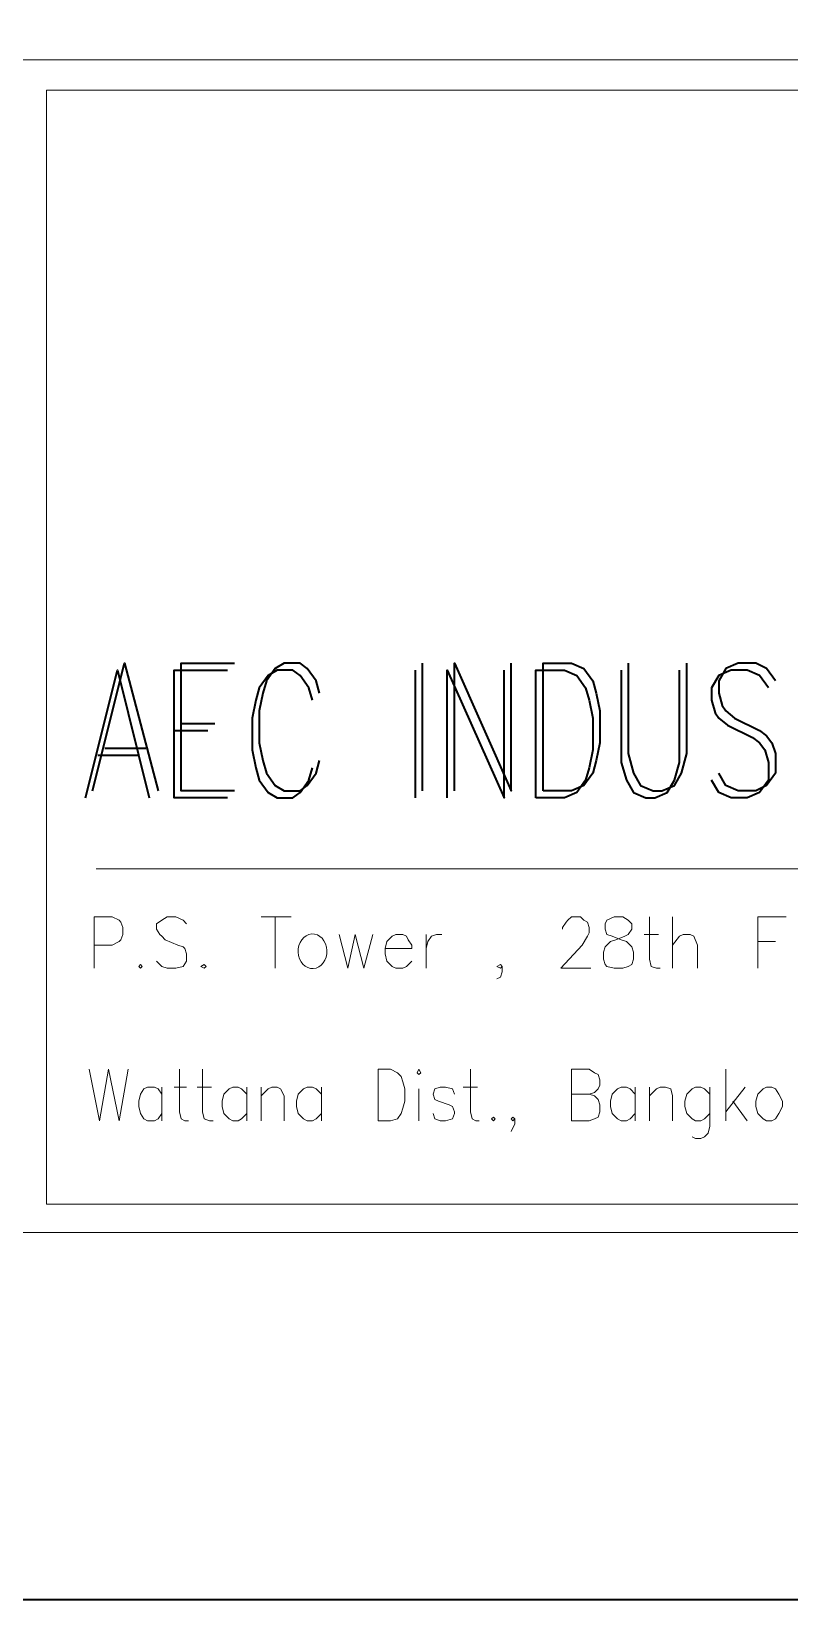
# Model space of a CAD drawing. Header units: millimetres. Extents: x 0 to 1031, y 0 to 726.
# Drawn here: x 424.2 to 471.3, y 0 to 97.4 of the extents above; entities that cross this region are included whole.
import ezdxf

# ---------------------------------------------------------------- set-up
doc = ezdxf.new("R2010")
doc.units = ezdxf.units.MM
doc.header["$LTSCALE"] = 6
doc.layers.add('PDF_Geometry', color=7, linetype='Continuous')

msp = doc.modelspace()

# ---------------------------------------------------------------- linework, layer by layer
at = {"layer": 'PDF_Geometry', "lineweight": 35}
for points in [[(0, 0), (1030.824, 0), (1030.824, 726.224), (0, 726.224)], [(455.587, 49.818), (455.587, 57.754), (457.351, 57.754), (458.122, 57.423), (458.673, 56.652), (458.894, 55.88), (459.114, 54.778), (459.114, 52.794), (458.894, 51.692), (458.673, 50.921), (458.122, 50.149), (457.351, 49.818)], [(456.028, 50.259), (456.028, 58.195), (457.792, 58.195), (458.563, 57.864), (459.114, 57.093), (459.335, 56.321), (459.555, 55.219), (459.555, 53.235), (459.335, 52.133), (459.114, 51.361), (458.563, 50.59), (457.792, 50.259)]]:
    msp.add_lwpolyline(points, close=True, dxfattribs=at)
at = {"layer": 'PDF_Geometry', "lineweight": 9}
for points in [[(423.294, 22.815), (425.167, 22.815), (778.037, 22.815), (778.037, 95.669), (252.787, 95.669), (252.787, 22.815), (425.167, 22.815)], [(425.167, 93.795), (593.911, 93.795)], [(428.253, 45.41), (587.959, 45.41)], [(428.143, 39.238), (428.143, 42.434), (429.245, 42.434), (429.686, 42.213), (429.796, 42.103), (429.907, 41.773), (429.907, 41.332), (429.796, 41.001), (429.686, 40.891), (429.245, 40.67), (428.143, 40.67)], [(433.874, 41.993), (433.654, 42.213), (433.213, 42.434), (432.662, 42.434), (432.331, 42.213), (432.001, 41.993), (432.001, 41.662), (432.221, 41.332), (432.331, 41.221), (432.552, 41.001), (433.323, 40.67), (433.654, 40.56), (433.764, 40.45), (433.874, 40.119), (433.874, 39.678), (433.654, 39.348), (433.213, 39.238), (432.662, 39.238), (432.331, 39.348), (432.001, 39.678)], [(438.504, 42.434), (440.377, 42.434)], [(439.385, 42.434), (439.385, 39.238)], [(457.241, 41.662), (457.241, 41.773), (457.461, 42.103), (457.571, 42.213), (457.792, 42.434), (458.343, 42.434), (458.563, 42.213), (458.784, 42.103), (458.894, 41.773), (458.894, 41.442), (458.784, 41.221), (458.453, 40.67), (457.13, 39.238), (459.004, 39.238)], [(462.641, 42.434), (462.641, 39.789), (462.752, 39.348), (463.082, 39.238), (463.303, 39.238)], [(464.074, 42.434), (464.074, 39.238)], [(469.365, 39.238), (469.365, 42.434), (471.128, 42.434)], [(443.353, 41.332), (443.904, 39.238), (444.345, 41.332), (444.896, 39.238), (445.447, 41.332)], [(446.219, 40.45), (447.872, 40.45), (447.872, 40.67), (447.652, 41.001), (447.541, 41.221), (447.321, 41.332), (446.88, 41.332), (446.66, 41.221), (446.329, 40.891), (446.219, 40.45), (446.219, 40.119), (446.329, 39.678), (446.66, 39.348), (446.88, 39.238), (447.321, 39.238), (447.541, 39.348), (447.872, 39.678)], [(448.754, 41.332), (448.754, 39.238)], [(448.754, 40.45), (448.864, 40.891), (449.085, 41.221), (449.415, 41.332), (449.746, 41.332)], [(462.311, 41.332), (463.192, 41.332)], [(464.074, 40.67), (464.515, 41.221), (464.735, 41.332), (465.176, 41.332), (465.397, 41.221), (465.617, 40.67), (465.617, 39.238)], [(469.365, 40.891), (470.467, 40.891)], [(453.493, 39.348), (453.383, 39.238), (453.163, 39.348), (453.383, 39.458), (453.493, 39.348), (453.493, 39.017), (453.383, 38.686), (453.163, 38.576)], [(427.812, 32.955), (428.474, 29.759), (429.025, 32.955), (429.686, 29.759), (430.237, 32.955)], [(433.434, 32.955), (433.434, 30.31), (433.544, 29.869), (433.764, 29.759), (433.985, 29.759)], [(434.866, 32.955), (434.866, 30.31), (434.977, 29.869), (435.307, 29.759), (435.528, 29.759)], [(451.509, 32.955), (451.509, 30.31), (451.62, 29.869), (451.84, 29.759), (452.06, 29.759)], [(458.894, 31.412), (459.225, 31.302), (459.445, 31.081), (459.555, 30.751), (459.555, 30.31), (459.445, 29.979), (459.225, 29.869), (458.894, 29.759), (457.792, 29.759), (457.792, 32.955), (458.894, 32.955), (459.225, 32.735), (459.445, 32.624), (459.555, 32.294), (459.555, 31.963), (459.445, 31.743), (459.225, 31.522), (458.894, 31.412), (457.792, 31.412)], [(467.381, 32.955), (467.381, 29.759)], [(432.331, 31.412), (432.111, 31.743), (431.891, 31.853), (431.45, 31.853), (431.229, 31.743), (431.009, 31.412), (430.899, 30.971), (430.899, 30.641), (431.009, 30.2), (431.229, 29.869), (431.45, 29.759), (431.891, 29.759), (432.111, 29.869), (432.331, 30.2)], [(432.331, 31.853), (432.331, 29.759)], [(433.103, 31.853), (433.874, 31.853)], [(434.536, 31.853), (435.418, 31.853)], [(437.622, 31.412), (437.291, 31.743), (437.071, 31.853), (436.74, 31.853), (436.52, 31.743), (436.189, 31.412), (436.079, 30.971), (436.079, 30.641), (436.189, 30.2), (436.52, 29.869), (436.74, 29.759), (437.071, 29.759), (437.291, 29.869), (437.622, 30.2)], [(437.622, 31.853), (437.622, 29.759)], [(438.504, 31.853), (438.504, 29.759)], [(438.504, 31.302), (438.944, 31.743), (439.165, 31.853), (439.496, 31.853), (439.716, 31.743), (439.936, 31.302), (439.936, 29.759)], [(442.251, 31.412), (441.92, 31.743), (441.7, 31.853), (441.369, 31.853), (441.149, 31.743), (440.818, 31.412), (440.708, 30.971), (440.708, 30.641), (440.818, 30.2), (441.149, 29.869), (441.369, 29.759), (441.7, 29.759), (441.92, 29.869), (442.251, 30.2)], [(442.251, 31.853), (442.251, 29.759)], [(448.313, 31.743), (448.313, 29.759)], [(450.517, 31.412), (450.407, 31.743), (449.966, 31.853), (449.636, 31.853), (449.305, 31.743), (449.195, 31.412), (449.305, 31.081), (449.525, 30.971), (450.187, 30.751), (450.407, 30.641), (450.517, 30.31), (450.517, 30.2), (450.407, 29.869), (449.966, 29.759), (449.636, 29.759), (449.305, 29.869), (449.195, 30.2)], [(451.068, 31.853), (451.95, 31.853)], [(461.76, 31.412), (461.429, 31.743), (461.208, 31.853), (460.878, 31.853), (460.657, 31.743), (460.327, 31.412), (460.216, 30.971), (460.216, 30.641), (460.327, 30.2), (460.657, 29.869), (460.878, 29.759), (461.208, 29.759), (461.429, 29.869), (461.76, 30.2)], [(461.76, 31.853), (461.76, 29.759)], [(462.641, 31.853), (462.641, 29.759)], [(462.641, 31.302), (463.082, 31.743), (463.303, 31.853), (463.633, 31.853), (463.964, 31.743), (464.074, 31.302), (464.074, 29.759)], [(466.389, 31.412), (466.058, 31.743), (465.838, 31.853), (465.507, 31.853), (465.287, 31.743), (464.956, 31.412), (464.846, 30.971), (464.846, 30.641), (464.956, 30.2), (465.287, 29.869), (465.507, 29.759), (465.838, 29.759), (466.058, 29.869), (466.389, 30.2)], [(466.389, 31.853), (466.389, 29.428), (466.278, 28.987), (466.058, 28.767), (465.838, 28.657), (465.507, 28.657), (465.287, 28.767)], [(468.593, 31.853), (467.381, 30.31)], [(467.822, 30.971), (468.703, 29.759)], [(454.265, 29.869), (454.155, 29.759), (454.044, 29.869), (454.155, 29.979), (454.265, 29.869), (454.265, 29.538), (454.155, 29.318), (454.044, 29.097)], [(425.167, 24.579), (593.911, 24.579)]]:
    msp.add_lwpolyline(points, dxfattribs=at)
for points in [[(599.752, 24.579), (425.167, 24.579), (425.167, 93.795), (599.752, 93.795)], [(460.437, 42.434), (459.996, 42.213), (459.886, 41.993), (459.886, 41.662), (459.996, 41.332), (460.327, 41.221), (460.878, 41.001), (461.208, 40.891), (461.539, 40.56), (461.649, 40.229), (461.649, 39.789), (461.539, 39.458), (461.319, 39.348), (460.988, 39.238), (460.437, 39.238), (459.996, 39.348), (459.886, 39.458), (459.776, 39.789), (459.776, 40.229), (459.886, 40.56), (460.216, 40.891), (460.547, 41.001), (461.098, 41.221), (461.319, 41.332), (461.539, 41.662), (461.539, 41.993), (461.319, 42.213), (460.988, 42.434)], [(431.009, 39.458), (430.899, 39.348), (431.009, 39.238), (431.119, 39.348)], [(434.977, 39.458), (434.756, 39.348), (434.977, 39.238), (435.087, 39.348)], [(445.778, 29.759), (445.778, 32.955), (446.55, 32.955), (446.99, 32.735), (447.211, 32.514), (447.321, 32.184), (447.431, 31.743), (447.431, 30.971), (447.321, 30.53), (447.211, 30.2), (446.99, 29.869), (446.55, 29.759)], [(448.203, 32.735), (448.313, 32.624), (448.423, 32.735), (448.313, 32.955)], [(469.916, 31.853), (469.695, 31.743), (469.365, 31.412), (469.254, 30.971), (469.254, 30.641), (469.365, 30.2), (469.695, 29.869), (469.916, 29.759), (470.246, 29.759), (470.467, 29.869), (470.687, 30.2), (470.908, 30.641), (470.908, 30.971), (470.687, 31.412), (470.467, 31.743), (470.246, 31.853)], [(452.942, 29.979), (452.832, 29.869), (452.942, 29.759), (453.052, 29.869)]]:
    msp.add_lwpolyline(points, close=True, dxfattribs=at)
at = {"layer": 'PDF_Geometry', "lineweight": 35}
for points in [[(427.592, 49.818), (429.576, 57.754), (431.56, 49.818)], [(428.033, 50.259), (430.017, 58.195), (432.111, 50.259)], [(436.409, 49.818), (433.103, 49.818), (433.103, 57.754), (436.409, 57.754)], [(436.85, 50.259), (433.544, 50.259), (433.544, 58.195), (436.85, 58.195)], [(441.7, 55.88), (441.479, 56.652), (440.928, 57.423), (440.488, 57.754), (439.496, 57.754), (438.944, 57.423), (438.393, 56.652), (438.173, 55.88), (437.953, 54.778), (437.953, 52.794), (438.173, 51.692), (438.393, 50.921), (438.944, 50.149), (439.496, 49.818), (440.488, 49.818), (440.928, 50.149), (441.479, 50.921), (441.7, 51.692)], [(442.141, 56.321), (441.92, 57.093), (441.369, 57.864), (440.928, 58.195), (439.936, 58.195), (439.385, 57.864), (438.834, 57.093), (438.614, 56.321), (438.393, 55.219), (438.393, 53.235), (438.614, 52.133), (438.834, 51.361), (439.385, 50.59), (439.936, 50.259), (440.928, 50.259), (441.369, 50.59), (441.92, 51.361), (442.141, 52.133)], [(448.093, 49.818), (448.093, 57.754)], [(448.533, 50.259), (448.533, 58.195)], [(450.076, 49.818), (450.076, 57.754), (453.603, 49.818), (453.603, 57.754)], [(450.517, 50.259), (450.517, 58.195), (454.044, 50.259), (454.044, 58.195)], [(460.878, 57.754), (460.878, 52.023), (461.208, 50.921), (461.649, 50.149), (462.421, 49.818), (462.972, 49.818), (463.743, 50.149), (464.184, 50.921), (464.515, 52.023), (464.515, 57.754)], [(461.319, 58.195), (461.319, 52.574), (461.649, 51.361), (462.09, 50.59), (462.862, 50.259), (463.413, 50.259), (464.184, 50.59), (464.625, 51.361), (464.956, 52.574), (464.956, 58.195)], [(470.026, 56.652), (469.475, 57.423), (468.703, 57.754), (467.711, 57.754), (466.94, 57.423), (466.499, 56.652), (466.499, 55.88), (466.719, 55.109), (466.94, 54.778), (467.491, 54.337), (469.034, 53.566), (469.475, 53.235), (469.805, 52.794), (470.026, 52.023), (470.026, 50.921), (469.475, 50.149), (468.703, 49.818), (467.711, 49.818), (466.94, 50.149), (466.499, 50.921)], [(470.467, 57.093), (469.916, 57.864), (469.254, 58.195), (468.152, 58.195), (467.381, 57.864), (466.94, 57.093), (466.94, 56.321), (467.16, 55.55), (467.381, 55.219), (467.932, 54.778), (469.475, 54.007), (469.916, 53.676), (470.246, 53.235), (470.467, 52.574), (470.467, 51.361), (469.916, 50.59), (469.254, 50.259), (468.152, 50.259), (467.381, 50.59), (466.94, 51.361)], [(433.103, 54.007), (435.197, 54.007)], [(433.544, 54.448), (435.638, 54.448)], [(428.804, 52.904), (431.339, 52.904)], [(428.364, 52.464), (430.899, 52.464)]]:
    msp.add_lwpolyline(points, dxfattribs=at)
at = {"layer": 'PDF_Geometry', "lineweight": 9}
msp.add_ellipse((441.7, 40.286), major_axis=(0, 1.079), ratio=0.82664, start_param=0.249683, end_param=6.532868, dxfattribs=at)

doc.saveas('drawing.dxf')
